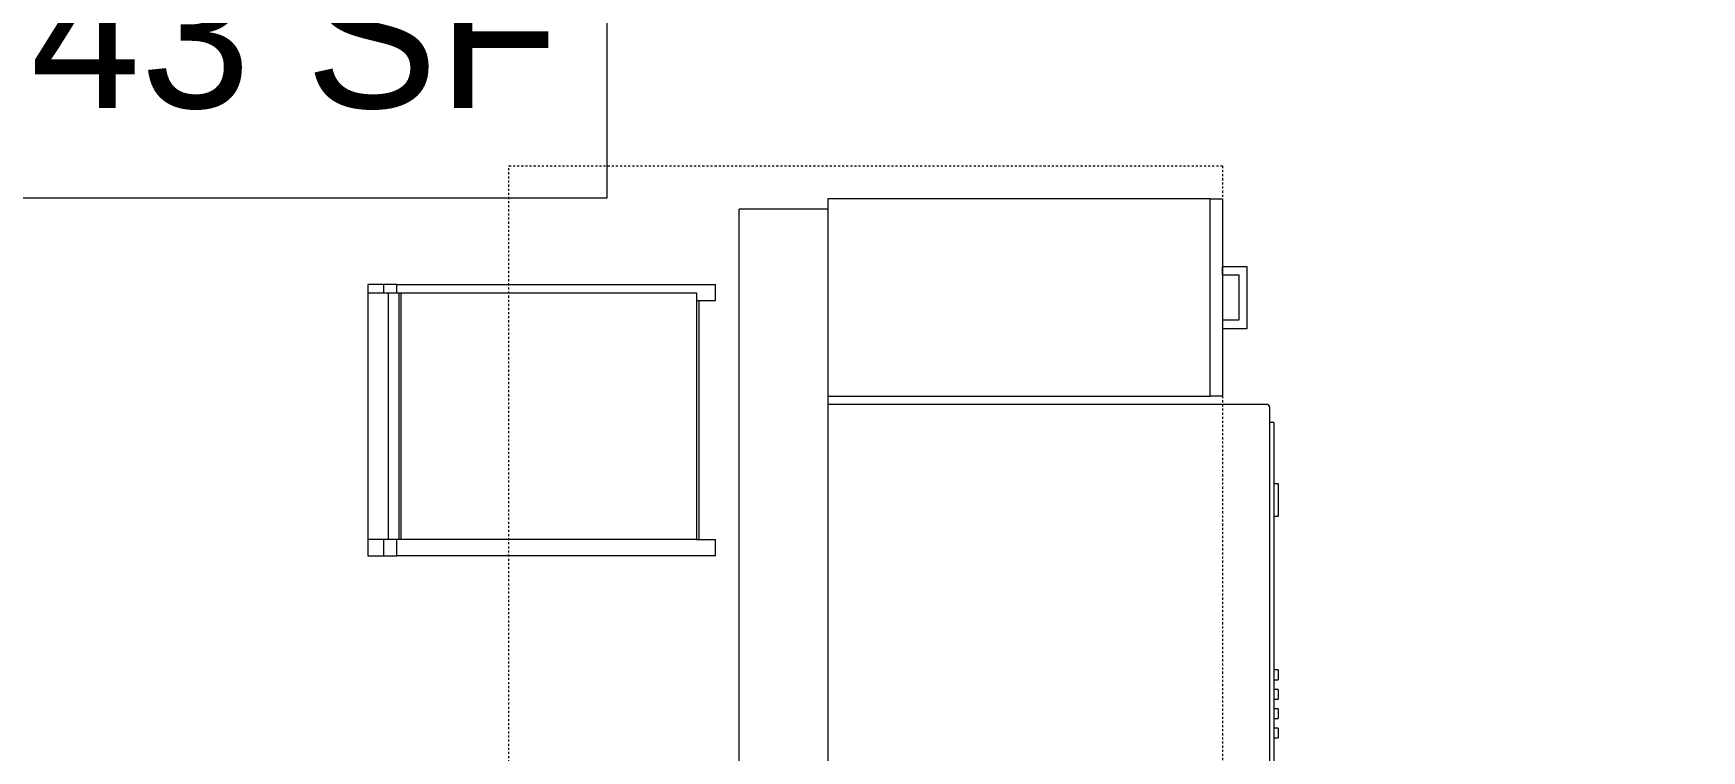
# Model space of a CAD drawing. Header units: inches. Extents: x -4266 to -1814, y 9706 to 12441.
# Drawn here: x -3651.2 to -3549.8, y 10625.9 to 10669.5 of the extents above; entities that cross this region are included whole.
import ezdxf

# ---------------------------------------------------------------- set-up
doc = ezdxf.new("R2010")
doc.units = ezdxf.units.IN
doc.header["$MEASUREMENT"] = 0
doc.linetypes.add('Dash', pattern=[0.25, 0.125, -0.125])
for name, color, linetype, lineweight in [('A-ANNO-DIMS', 211, 'Continuous', 9), ('A-ANNO-DIMS-96', 211, 'Continuous', 9), ('A-AREA-IDEN', 2, 'Continuous', 9), ('A-WALL-4', 10, 'Continuous', 13), ('I-FURN-1', 7, 'Continuous', 9), ('Q-CASE-2', 7, 'Continuous', 9), ('Q-CASE-HDLN-1', 7, 'Dash', 9), ('Q-SPCQ-2', 7, 'Continuous', 9)]:
    doc.layers.add(name, color=color, linetype=linetype, lineweight=lineweight)
doc.styles.add('Century Gothic', font='ufonts.com_century-gothic.ttf', dxfattribs={"height": 9})
doc.dimstyles.new('OD__1_16__Tol__', dxfattribs={"dimscale": 12, "dimtxt": 9.397514, "dimasz": 1, "dimexe": 0.75, "dimexo": 0.5, "dimgap": 0.125, "dimtad": 1, "dimdec": 4, "dimrnd": 0.0625, "dimzin": 3, "dimdsep": 46, "dimlunit": 4, "dimtxsty": 'Century Gothic', "dimblk1": 'OBLIQUE', "dimblk2": 'OBLIQUE', "dimsah": 1, "dimcen": 0.09, "dimdle": 0.75, "dimazin": 0, "dimtfac": 1, "dimtdec": 4, "dimtix": 1, "dimtmove": 0, "dimatfit": 3, "dimfxl": 1, "dimtvp": 1, "dimtfill": 1, "dimfrac": 2, "dimtolj": 1, "dimtzin": 0, "dimarcsym": 2})

# ---------------------------------------------------------------- blocks, each defined once
blk = doc.blocks.new('DIMBLOCK6-FLOOR PLAN - 1ST FLOOR')
at = {"layer": 'A-ANNO-DIMS-96'}
for p, q in [((-3829.32, 11540.99), (-3829.32, 10271.31)), ((-3829.32, 10280.31), (-3829.32, 11540.99)), ((-3338.72, 10282.79), (-3338.72, 10271.31)), ((-3338.72, 10280.31), (-3338.72, 10282.79)), ((-3838.32, 10280.31), (-3338.72, 10280.31))]:
    blk.add_line(p, q, dxfattribs=at)
at = {"layer": 'A-ANNO-DIMS-96', "lineweight": 50}
for p, q in [((-3829.32, 10280.31), (-3823.32, 10286.31)), ((-3338.72, 10280.31), (-3332.72, 10286.31)), ((-3829.32, 10280.31), (-3835.32, 10274.31)), ((-3338.72, 10280.31), (-3344.72, 10274.31))]:
    blk.add_line(p, q, dxfattribs=at)
at = {"layer": 'A-ANNO-DIMS-96', "color": 0, "char_height": 9, "attachment_point": 1, "line_spacing_factor": 0.984502, "style": 'Century Gothic', "bg_fill": 3, "box_fill_scale": 1.25, "bg_fill_color": 256, "bg_fill_true_color": 13158600, "bg_fill_transparency": 0}
for s, insert, width in [('40\' - 10 5/8"', (-3618.26, 10293.34), 82.1611), ('490.6', (-3599.76, 10275.58), 37.7691)]:
    blk.add_mtext(s, dxfattribs=dict(at, insert=insert, width=width))
blk = doc.blocks.new('_Oblique')
at = {"color": 0, "linetype": 'ByBlock', "lineweight": -2}
blk.add_line((-0.5, -0.5), (0.5, 0.5), dxfattribs=at)

msp = doc.modelspace()

# ---------------------------------------------------------------- linework, layer by layer
at = {"layer": 'A-AREA-IDEN', "flags": 128}
msp.add_lwpolyline([(-3691.86151, 10680.98011), (-3616.356, 10680.98011), (-3616.356, 10659.48405), (-3691.86151, 10659.48405)], close=True, dxfattribs=at)

# ---------------------------------------------------------------- texts
at = {"layer": 'A-AREA-IDEN', "insert": (-3688.86151, 10673.98011), "char_height": 9, "width": 83.931, "attachment_point": 1, "style": 'Century Gothic'}
msp.add_mtext('125 - 643 SF', dxfattribs=at)

# ---------------------------------------------------------------- next in the draw order: dimensions: what is measured, and where the dimension line sits
at = {"layer": 'A-ANNO-DIMS'}
dim = msp.add_linear_dim(base=(-3338.72374, 10280.30762), p1=(-3829.32374, 11546.9894), p2=(-3338.72374, 10288.7929), dimstyle='OD__1_16__Tol__', override={"dimpost": '<>\\X', "dimfxl": 1350.461691}, dxfattribs=at)
dim.commit()
dim.dimension.update_dxf_attribs({"geometry": 'DIMBLOCK6-FLOOR PLAN - 1ST FLOOR', "text_midpoint": (-3584.02374, 10280.30762)})

# ---------------------------------------------------------------- next in the draw order: linework, layer by layer
at = {"layer": 'A-WALL-4'}
for p, q in [((-3608.29874, 10554.4394), (-3608.29874, 10658.82275)), ((-3602.92374, 10658.82275), (-3608.29874, 10658.82275)), ((-3602.92374, 10658.82275), (-3602.92374, 10554.4394))]:
    msp.add_line(p, q, dxfattribs=at)
at = {"layer": 'I-FURN-1'}
for p, q in [((-3629.90341, 10654.24085), (-3630.88822, 10654.24085)), ((-3630.88822, 10654.24085), (-3630.88822, 10653.74085)), ((-3630.88822, 10653.74085), (-3629.64718, 10653.74085)), ((-3630.88822, 10653.74085), (-3630.88822, 10638.74085)), ((-3629.90341, 10653.74085), (-3629.90341, 10654.24085)), ((-3629.10803, 10654.24085), (-3629.90341, 10654.24085)), ((-3629.64718, 10653.74085), (-3628.98233, 10653.74085)), ((-3629.64718, 10653.74085), (-3629.64718, 10638.74085)), ((-3629.10803, 10653.74085), (-3629.10803, 10654.24085)), ((-3629.10803, 10654.24085), (-3613.17031, 10654.24085)), ((-3628.98233, 10638.74085), (-3628.98233, 10653.74085)), ((-3628.98233, 10653.74085), (-3628.8538, 10653.74085)), ((-3628.8538, 10653.74085), (-3613.25449, 10653.74085)), ((-3628.8538, 10638.74085), (-3628.8538, 10653.74085)), ((-3613.25449, 10653.74085), (-3611.00182, 10653.74085)), ((-3613.17031, 10654.24085), (-3611.67406, 10654.24085)), ((-3611.67406, 10654.24085), (-3609.75531, 10654.24085)), ((-3611.00182, 10653.74085), (-3610.90186, 10653.74085)), ((-3610.88924, 10638.74085), (-3610.88924, 10653.74085)), ((-3609.75531, 10653.24085), (-3609.75531, 10654.24085)), ((-3610.83151, 10653.24085), (-3610.9052, 10653.24085)), ((-3610.75281, 10653.24085), (-3610.83151, 10653.24085)), ((-3609.75531, 10653.24085), (-3610.75281, 10653.24085)), ((-3610.75281, 10653.24085), (-3610.75281, 10638.74085)), ((-3629.64718, 10638.74085), (-3630.88822, 10638.74085)), ((-3630.88822, 10638.74085), (-3630.88822, 10637.74085)), ((-3629.90341, 10637.74085), (-3629.90341, 10638.74085)), ((-3628.98233, 10638.74085), (-3629.64718, 10638.74085)), ((-3629.10803, 10637.74085), (-3629.10803, 10638.74085)), ((-3628.8538, 10638.74085), (-3628.98233, 10638.74085)), ((-3613.25449, 10638.74085), (-3628.8538, 10638.74085)), ((-3611.00182, 10638.74085), (-3613.25449, 10638.74085)), ((-3610.90186, 10638.74085), (-3611.00182, 10638.74085)), ((-3610.90186, 10638.74085), (-3610.83151, 10638.74085)), ((-3610.83151, 10638.74085), (-3610.75281, 10638.74085)), ((-3610.75281, 10638.74085), (-3609.75531, 10638.74085)), ((-3609.75531, 10637.74085), (-3609.75531, 10638.74085)), ((-3630.88822, 10637.74085), (-3629.90341, 10637.74085)), ((-3629.90341, 10637.74085), (-3629.10803, 10637.74085)), ((-3613.17031, 10637.74085), (-3629.10803, 10637.74085)), ((-3611.67406, 10637.74085), (-3613.17031, 10637.74085)), ((-3609.75531, 10637.74085), (-3611.67406, 10637.74085))]:
    msp.add_line(p, q, dxfattribs=at)
at = {"layer": 'Q-CASE-2'}
for p, q in [((-3579.67374, 10659.44775), (-3602.92374, 10659.44775)), ((-3602.92374, 10659.44775), (-3602.92374, 10647.44775)), ((-3579.67374, 10659.44775), (-3578.92374, 10659.44775)), ((-3579.67374, 10647.44775), (-3579.67374, 10659.44775)), ((-3578.92374, 10659.44775), (-3578.92374, 10647.44775)), ((-3578.92374, 10654.82338), (-3578.92374, 10655.32275)), ((-3577.42374, 10655.32275), (-3578.92374, 10655.32275)), ((-3577.42374, 10651.57275), (-3577.42374, 10655.32275)), ((-3578.92374, 10654.82338), (-3577.92311, 10654.82338)), ((-3577.92311, 10654.82338), (-3577.92311, 10652.07213)), ((-3578.92374, 10652.07213), (-3578.92374, 10651.57275)), ((-3577.92311, 10652.07213), (-3578.92374, 10652.07213)), ((-3578.92374, 10651.57275), (-3577.42374, 10651.57275)), ((-3602.92374, 10647.44775), (-3579.67374, 10647.44775)), ((-3578.92374, 10647.44775), (-3579.67374, 10647.44775))]:
    msp.add_line(p, q, dxfattribs=at)
at = {"layer": 'Q-CASE-HDLN-1'}
for p, q in [((-3622.29874, 10661.44775), (-3578.92374, 10661.44775)), ((-3622.29874, 10554.4394), (-3622.29874, 10661.44775)), ((-3578.92374, 10661.44775), (-3578.92374, 10554.4394))]:
    msp.add_line(p, q, dxfattribs=at)
at = {"layer": 'Q-SPCQ-2'}
for p, q in [((-3576.24559, 10646.94775), (-3602.92374, 10646.94775)), ((-3576.04874, 10624.0196), (-3576.04874, 10646.7509)), ((-3575.79874, 10645.85481), (-3576.04874, 10645.85481)), ((-3575.79874, 10645.85481), (-3575.79874, 10624.04069)), ((-3575.54874, 10642.12371), (-3575.79874, 10642.12371)), ((-3575.54874, 10642.12371), (-3575.54874, 10641.13946)), ((-3575.54874, 10641.13946), (-3575.54874, 10640.15521)), ((-3575.79874, 10640.15521), (-3575.54874, 10640.15521)), ((-3575.54874, 10630.79772), (-3575.79874, 10630.79772)), ((-3575.79874, 10630.20717), (-3575.54874, 10630.20717)), ((-3575.54874, 10630.79772), (-3575.54874, 10630.20717)), ((-3575.54874, 10629.61662), (-3575.79874, 10629.61662)), ((-3575.79874, 10629.02607), (-3575.54874, 10629.02607)), ((-3575.54874, 10629.61662), (-3575.54874, 10629.02607)), ((-3575.54874, 10628.43551), (-3575.79874, 10628.43551)), ((-3575.54874, 10628.43551), (-3575.54874, 10627.84496)), ((-3575.79874, 10627.84496), (-3575.54874, 10627.84496)), ((-3575.54874, 10627.25441), (-3575.79874, 10627.25441)), ((-3575.54874, 10627.25441), (-3575.54874, 10626.66386)), ((-3575.79874, 10626.66386), (-3575.54874, 10626.66386))]:
    msp.add_line(p, q, dxfattribs=at)
for start in [0, 15]:
    msp.add_arc((-3576.24559, 10646.7509), 0.19685, start, 90, dxfattribs=at)

doc.saveas('drawing.dxf')
